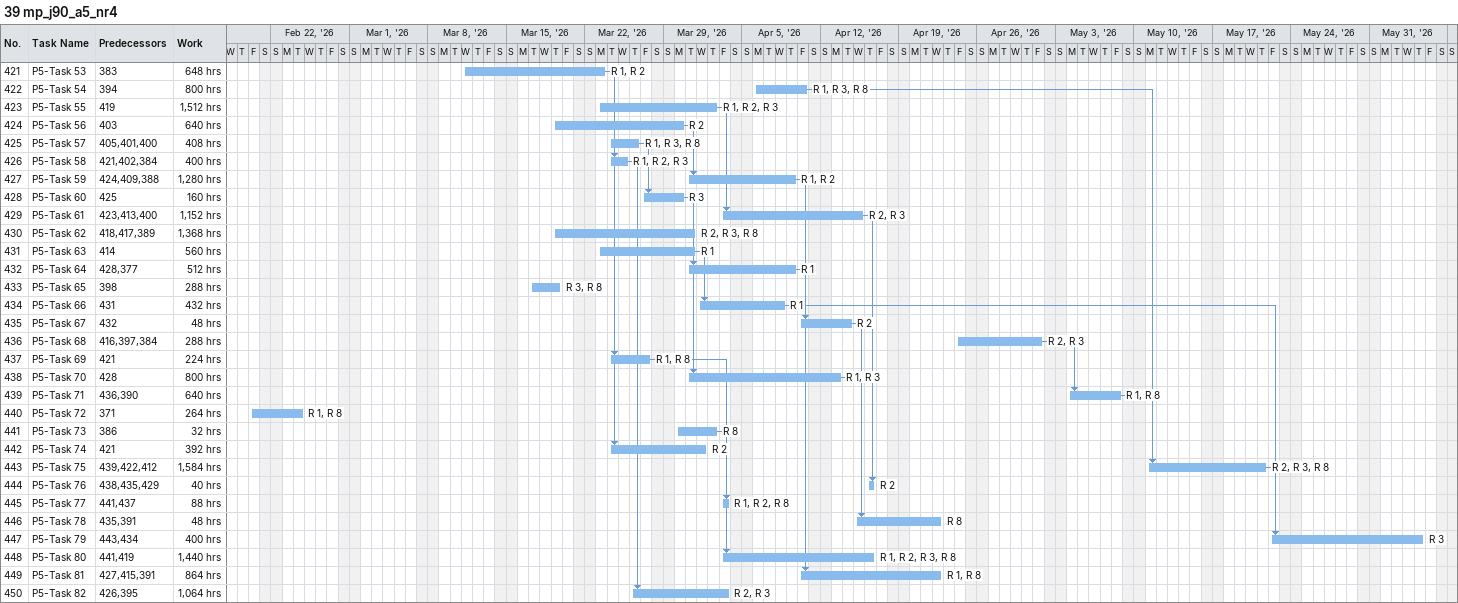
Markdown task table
39 mp_j90_a5_nr4

| ID | Task | Start | Finish | Predecessors | Resources | Work (h) |
|---|---|---|---|---|---|---|
| 421 | P5-Task 53 | 2026-03-11 | 2026-03-23 | 383 | R 1, R 2 | 648 |
| 422 | P5-Task 54 | 2026-04-06 | 2026-04-10 | 394 | R 1, R 3, R 8 | 800 |
| 423 | P5-Task 55 | 2026-03-23 | 2026-04-02 | 419 | R 1, R 2, R 3 | 1512 |
| 424 | P5-Task 56 | 2026-03-19 | 2026-03-30 | 403 | R 2 | 640 |
| 425 | P5-Task 57 | 2026-03-24 | 2026-03-26 | 405, 401, 400 | R 1, R 3, R 8 | 408 |
| 426 | P5-Task 58 | 2026-03-24 | 2026-03-25 | 421, 402, 384 | R 1, R 2, R 3 | 400 |
| 427 | P5-Task 59 | 2026-03-31 | 2026-04-09 | 424, 409, 388 | R 1, R 2 | 1280 |
| 428 | P5-Task 60 | 2026-03-27 | 2026-03-30 | 425 | R 3 | 160 |
| 429 | P5-Task 61 | 2026-04-03 | 2026-04-15 | 423, 413, 400 | R 2, R 3 | 1152 |
| 430 | P5-Task 62 | 2026-03-19 | 2026-03-31 | 418, 417, 389 | R 2, R 3, R 8 | 1368 |
| 431 | P5-Task 63 | 2026-03-23 | 2026-03-31 | 414 | R 1 | 560 |
| 432 | P5-Task 64 | 2026-03-31 | 2026-04-09 | 428, 377 | R 1 | 512 |
| 433 | P5-Task 65 | 2026-03-17 | 2026-03-19 | 398 | R 3, R 8 | 288 |
| 434 | P5-Task 66 | 2026-04-01 | 2026-04-08 | 431 | R 1 | 432 |
| 435 | P5-Task 67 | 2026-04-10 | 2026-04-14 | 432 | R 2 | 48 |
| 436 | P5-Task 68 | 2026-04-24 | 2026-05-01 | 416, 397, 384 | R 2, R 3 | 288 |
| 437 | P5-Task 69 | 2026-03-24 | 2026-03-27 | 421 | R 1, R 8 | 224 |
| 438 | P5-Task 70 | 2026-03-31 | 2026-04-13 | 428 | R 1, R 3 | 800 |
| 439 | P5-Task 71 | 2026-05-04 | 2026-05-08 | 436, 390 | R 1, R 8 | 640 |
| 440 | P5-Task 72 | 2026-02-20 | 2026-02-24 | 371 | R 1, R 8 | 264 |
| 441 | P5-Task 73 | 2026-03-30 | 2026-04-02 | 386 | R 8 | 32 |
| 442 | P5-Task 74 | 2026-03-24 | 2026-04-01 | 421 | R 2 | 392 |
| 443 | P5-Task 75 | 2026-05-11 | 2026-05-21 | 439, 422, 412 | R 2, R 3, R 8 | 1584 |
| 444 | P5-Task 76 | 2026-04-16 | 2026-04-16 | 438, 435, 429 | R 2 | 40 |
| 445 | P5-Task 77 | 2026-04-03 | 2026-04-03 | 441, 437 | R 1, R 2, R 8 | 88 |
| 446 | P5-Task 78 | 2026-04-15 | 2026-04-22 | 435, 391 | R 8 | 48 |
| 447 | P5-Task 79 | 2026-05-22 | 2026-06-04 | 443, 434 | R 3 | 400 |
| 448 | P5-Task 80 | 2026-04-03 | 2026-04-16 | 441, 419 | R 1, R 2, R 3, R 8 | 1440 |
| 449 | P5-Task 81 | 2026-04-10 | 2026-04-22 | 427, 415, 391 | R 1, R 8 | 864 |
| 450 | P5-Task 82 | 2026-03-26 | 2026-04-03 | 426, 395 | R 2, R 3 | 1064 |
